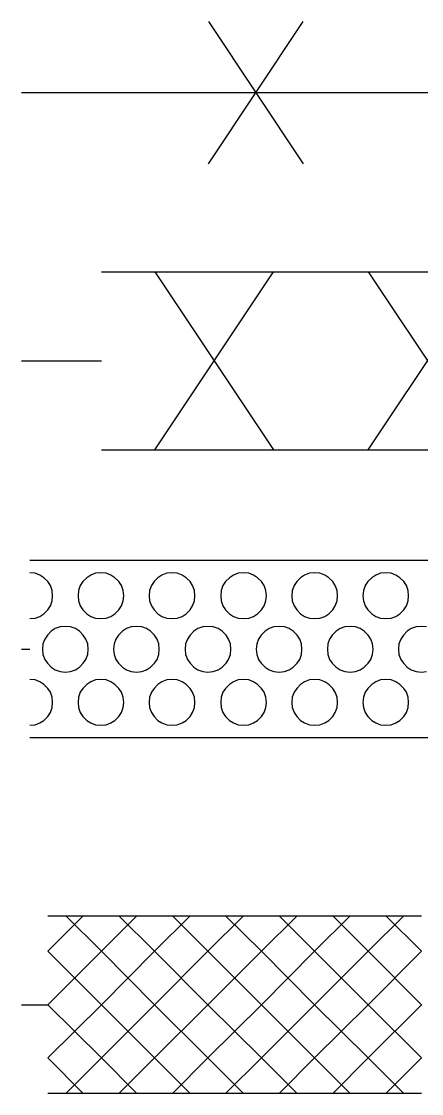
# Model space of a CAD drawing. Header units: inches. Extents: x 47316 to 59086, y 3141 to 11743.
# Drawn here: x 50298.05 to 50309.31, y 8812.53 to 8842.7 of the extents above; entities that cross this region are included whole.
import ezdxf

# ---------------------------------------------------------------- set-up
doc = ezdxf.new("R2010")
doc.units = ezdxf.units.IN
doc.header["$MEASUREMENT"] = 0

msp = doc.modelspace()

# ---------------------------------------------------------------- linework, layer by layer
at = {"color": 0, "lineweight": -2}
for p, q in [((50303.311, 8838.698), (50305.979, 8842.7)), ((50303.311, 8842.7), (50305.979, 8838.698)), ((50298.048, 8840.699), (50304.052, 8840.699)), ((50304.052, 8840.699), (50311.563, 8840.699)), ((50300.297, 8835.659), (50302.298, 8835.659)), ((50301.804, 8830.643), (50305.139, 8835.659)), ((50301.804, 8835.659), (50305.139, 8830.643)), ((50302.298, 8835.659), (50304.299, 8835.659)), ((50304.299, 8835.659), (50306.313, 8835.659)), ((50306.313, 8835.659), (50308.314, 8835.659)), ((50307.807, 8830.643), (50311.143, 8835.659)), ((50307.807, 8835.659), (50311.143, 8830.643)), ((50308.314, 8835.659), (50310.315, 8835.659)), ((50298.048, 8833.151), (50300.297, 8833.151)), ((50300.297, 8830.643), (50302.298, 8830.643)), ((50302.298, 8830.643), (50304.299, 8830.643)), ((50304.299, 8830.643), (50306.313, 8830.643)), ((50306.313, 8830.643), (50308.314, 8830.643)), ((50308.314, 8830.643), (50310.315, 8830.643)), ((50298.283, 8827.543), (50299.284, 8827.543)), ((50299.284, 8827.543), (50300.284, 8827.543)), ((50300.284, 8827.543), (50301.285, 8827.543)), ((50301.285, 8827.543), (50302.285, 8827.543)), ((50302.285, 8827.543), (50303.298, 8827.543)), ((50303.298, 8827.543), (50304.299, 8827.543)), ((50304.299, 8827.543), (50305.3, 8827.543)), ((50305.3, 8827.543), (50306.3, 8827.543)), ((50306.3, 8827.543), (50307.301, 8827.543)), ((50307.301, 8827.543), (50308.301, 8827.543)), ((50308.301, 8827.543), (50309.302, 8827.543)), ((50309.302, 8827.543), (50310.303, 8827.543)), ((50298.431, 8827.172), (50298.283, 8827.184)), ((50298.567, 8827.123), (50298.431, 8827.172)), ((50298.678, 8827.048), (50298.567, 8827.123)), ((50300, 8827.123), (50299.889, 8827.048)), ((50300.136, 8827.172), (50300, 8827.123)), ((50300.284, 8827.184), (50300.136, 8827.172)), ((50300.432, 8827.172), (50300.284, 8827.184)), ((50300.568, 8827.123), (50300.432, 8827.172)), ((50300.679, 8827.048), (50300.568, 8827.123)), ((50302.001, 8827.123), (50301.89, 8827.048)), ((50302.137, 8827.172), (50302.001, 8827.123)), ((50302.285, 8827.184), (50302.137, 8827.172)), ((50302.434, 8827.172), (50302.285, 8827.184)), ((50302.57, 8827.123), (50302.434, 8827.172)), ((50302.681, 8827.048), (50302.57, 8827.123)), ((50304.015, 8827.123), (50303.904, 8827.048)), ((50304.151, 8827.172), (50304.015, 8827.123)), ((50304.299, 8827.184), (50304.151, 8827.172)), ((50304.447, 8827.172), (50304.299, 8827.184)), ((50304.583, 8827.123), (50304.447, 8827.172)), ((50304.694, 8827.048), (50304.583, 8827.123)), ((50306.016, 8827.123), (50305.905, 8827.048)), ((50306.152, 8827.172), (50306.016, 8827.123)), ((50306.3, 8827.184), (50306.152, 8827.172)), ((50306.448, 8827.172), (50306.3, 8827.184)), ((50306.584, 8827.123), (50306.448, 8827.172)), ((50306.696, 8827.048), (50306.584, 8827.123)), ((50308.017, 8827.123), (50307.906, 8827.048)), ((50308.153, 8827.172), (50308.017, 8827.123)), ((50308.301, 8827.184), (50308.153, 8827.172)), ((50308.45, 8827.172), (50308.301, 8827.184)), ((50308.586, 8827.123), (50308.45, 8827.172)), ((50308.697, 8827.048), (50308.586, 8827.123)), ((50298.789, 8826.937), (50298.678, 8827.048)), ((50298.864, 8826.826), (50298.789, 8826.937)), ((50298.913, 8826.69), (50298.864, 8826.826)), ((50299.704, 8826.826), (50299.654, 8826.69)), ((50299.778, 8826.937), (50299.704, 8826.826)), ((50299.889, 8827.048), (50299.778, 8826.937)), ((50300.791, 8826.937), (50300.679, 8827.048)), ((50300.865, 8826.826), (50300.791, 8826.937)), ((50300.914, 8826.69), (50300.865, 8826.826)), ((50301.705, 8826.826), (50301.655, 8826.69)), ((50301.779, 8826.937), (50301.705, 8826.826)), ((50301.89, 8827.048), (50301.779, 8826.937)), ((50302.792, 8826.937), (50302.681, 8827.048)), ((50302.866, 8826.826), (50302.792, 8826.937)), ((50302.915, 8826.69), (50302.866, 8826.826)), ((50303.718, 8826.826), (50303.669, 8826.69)), ((50303.793, 8826.937), (50303.718, 8826.826)), ((50303.904, 8827.048), (50303.793, 8826.937)), ((50304.805, 8826.937), (50304.694, 8827.048)), ((50304.88, 8826.826), (50304.805, 8826.937)), ((50304.929, 8826.69), (50304.88, 8826.826)), ((50305.72, 8826.826), (50305.67, 8826.69)), ((50305.794, 8826.937), (50305.72, 8826.826)), ((50305.905, 8827.048), (50305.794, 8826.937)), ((50306.807, 8826.937), (50306.696, 8827.048)), ((50306.881, 8826.826), (50306.807, 8826.937)), ((50306.93, 8826.69), (50306.881, 8826.826)), ((50307.721, 8826.826), (50307.671, 8826.69)), ((50307.795, 8826.937), (50307.721, 8826.826)), ((50307.906, 8827.048), (50307.795, 8826.937)), ((50308.808, 8826.937), (50308.697, 8827.048)), ((50308.882, 8826.826), (50308.808, 8826.937)), ((50308.931, 8826.69), (50308.882, 8826.826)), ((50298.925, 8826.542), (50298.913, 8826.69)), ((50298.913, 8826.394), (50298.925, 8826.542)), ((50299.654, 8826.69), (50299.642, 8826.542)), ((50299.642, 8826.542), (50299.654, 8826.394)), ((50300.927, 8826.542), (50300.914, 8826.69)), ((50300.914, 8826.394), (50300.927, 8826.542)), ((50301.655, 8826.69), (50301.643, 8826.542)), ((50301.643, 8826.542), (50301.655, 8826.394)), ((50302.928, 8826.542), (50302.915, 8826.69)), ((50302.915, 8826.394), (50302.928, 8826.542)), ((50303.669, 8826.69), (50303.657, 8826.542)), ((50303.657, 8826.542), (50303.669, 8826.394)), ((50304.941, 8826.542), (50304.929, 8826.69)), ((50304.929, 8826.394), (50304.941, 8826.542)), ((50305.67, 8826.69), (50305.658, 8826.542)), ((50305.658, 8826.542), (50305.67, 8826.394)), ((50306.943, 8826.542), (50306.93, 8826.69)), ((50306.93, 8826.394), (50306.943, 8826.542)), ((50307.671, 8826.69), (50307.659, 8826.542)), ((50307.659, 8826.542), (50307.671, 8826.394)), ((50308.944, 8826.542), (50308.931, 8826.69)), ((50308.931, 8826.394), (50308.944, 8826.542)), ((50298.789, 8826.147), (50298.864, 8826.258)), ((50298.864, 8826.258), (50298.913, 8826.394)), ((50299.654, 8826.394), (50299.704, 8826.258)), ((50299.704, 8826.258), (50299.778, 8826.147)), ((50300.791, 8826.147), (50300.865, 8826.258)), ((50300.865, 8826.258), (50300.914, 8826.394)), ((50301.655, 8826.394), (50301.705, 8826.258)), ((50301.705, 8826.258), (50301.779, 8826.147)), ((50302.792, 8826.147), (50302.866, 8826.258)), ((50302.866, 8826.258), (50302.915, 8826.394)), ((50303.669, 8826.394), (50303.718, 8826.258)), ((50303.718, 8826.258), (50303.793, 8826.147)), ((50304.805, 8826.147), (50304.88, 8826.258)), ((50304.88, 8826.258), (50304.929, 8826.394)), ((50305.67, 8826.394), (50305.72, 8826.258)), ((50305.72, 8826.258), (50305.794, 8826.147)), ((50306.807, 8826.147), (50306.881, 8826.258)), ((50306.881, 8826.258), (50306.93, 8826.394)), ((50307.671, 8826.394), (50307.721, 8826.258)), ((50307.721, 8826.258), (50307.795, 8826.147)), ((50308.808, 8826.147), (50308.882, 8826.258)), ((50308.882, 8826.258), (50308.931, 8826.394)), ((50298.283, 8825.9), (50298.431, 8825.912)), ((50298.431, 8825.912), (50298.567, 8825.961)), ((50298.567, 8825.961), (50298.678, 8826.035)), ((50298.678, 8826.035), (50298.789, 8826.147)), ((50299.778, 8826.147), (50299.889, 8826.035)), ((50299.889, 8826.035), (50300, 8825.961)), ((50300, 8825.961), (50300.136, 8825.912)), ((50300.136, 8825.912), (50300.284, 8825.9)), ((50300.284, 8825.9), (50300.432, 8825.912)), ((50300.432, 8825.912), (50300.568, 8825.961)), ((50300.568, 8825.961), (50300.679, 8826.035)), ((50300.679, 8826.035), (50300.791, 8826.147)), ((50301.779, 8826.147), (50301.89, 8826.035)), ((50301.89, 8826.035), (50302.001, 8825.961)), ((50302.001, 8825.961), (50302.137, 8825.912)), ((50302.137, 8825.912), (50302.285, 8825.9)), ((50302.285, 8825.9), (50302.434, 8825.912)), ((50302.434, 8825.912), (50302.57, 8825.961)), ((50302.57, 8825.961), (50302.681, 8826.035)), ((50302.681, 8826.035), (50302.792, 8826.147)), ((50303.793, 8826.147), (50303.904, 8826.035)), ((50303.904, 8826.035), (50304.015, 8825.961)), ((50304.015, 8825.961), (50304.151, 8825.912)), ((50304.151, 8825.912), (50304.299, 8825.9)), ((50304.299, 8825.9), (50304.447, 8825.912)), ((50304.447, 8825.912), (50304.583, 8825.961)), ((50304.583, 8825.961), (50304.694, 8826.035)), ((50304.694, 8826.035), (50304.805, 8826.147)), ((50305.794, 8826.147), (50305.905, 8826.035)), ((50305.905, 8826.035), (50306.016, 8825.961)), ((50306.016, 8825.961), (50306.152, 8825.912)), ((50306.152, 8825.912), (50306.3, 8825.9)), ((50306.3, 8825.9), (50306.448, 8825.912)), ((50306.448, 8825.912), (50306.584, 8825.961)), ((50306.584, 8825.961), (50306.696, 8826.035)), ((50306.696, 8826.035), (50306.807, 8826.147)), ((50307.795, 8826.147), (50307.906, 8826.035)), ((50307.906, 8826.035), (50308.017, 8825.961)), ((50308.017, 8825.961), (50308.153, 8825.912)), ((50308.153, 8825.912), (50308.301, 8825.9)), ((50308.301, 8825.9), (50308.45, 8825.912)), ((50308.45, 8825.912), (50308.586, 8825.961)), ((50308.586, 8825.961), (50308.697, 8826.035)), ((50308.697, 8826.035), (50308.808, 8826.147)), ((50298.999, 8825.615), (50298.888, 8825.541)), ((50299.135, 8825.665), (50298.999, 8825.615)), ((50299.284, 8825.677), (50299.135, 8825.665)), ((50299.432, 8825.665), (50299.284, 8825.677)), ((50299.568, 8825.615), (50299.432, 8825.665)), ((50299.679, 8825.541), (50299.568, 8825.615)), ((50301.001, 8825.615), (50300.89, 8825.541)), ((50301.137, 8825.665), (50301.001, 8825.615)), ((50301.285, 8825.677), (50301.137, 8825.665)), ((50301.433, 8825.665), (50301.285, 8825.677)), ((50301.569, 8825.615), (50301.433, 8825.665)), ((50301.68, 8825.541), (50301.569, 8825.615)), ((50303.014, 8825.615), (50302.903, 8825.541)), ((50303.15, 8825.665), (50303.014, 8825.615)), ((50303.298, 8825.677), (50303.15, 8825.665)), ((50303.447, 8825.665), (50303.298, 8825.677)), ((50303.583, 8825.615), (50303.447, 8825.665)), ((50303.694, 8825.541), (50303.583, 8825.615)), ((50305.016, 8825.615), (50304.904, 8825.541)), ((50305.151, 8825.665), (50305.016, 8825.615)), ((50305.3, 8825.677), (50305.151, 8825.665)), ((50305.448, 8825.665), (50305.3, 8825.677)), ((50305.584, 8825.615), (50305.448, 8825.665)), ((50305.695, 8825.541), (50305.584, 8825.615)), ((50307.017, 8825.615), (50306.906, 8825.541)), ((50307.153, 8825.665), (50307.017, 8825.615)), ((50307.301, 8825.677), (50307.153, 8825.665)), ((50307.449, 8825.665), (50307.301, 8825.677)), ((50307.585, 8825.615), (50307.449, 8825.665)), ((50307.696, 8825.541), (50307.585, 8825.615)), ((50309.018, 8825.615), (50308.907, 8825.541)), ((50309.154, 8825.665), (50309.018, 8825.615)), ((50309.302, 8825.677), (50309.154, 8825.665)), ((50309.45, 8825.665), (50309.302, 8825.677)), ((50298.703, 8825.319), (50298.654, 8825.183)), ((50298.777, 8825.43), (50298.703, 8825.319)), ((50298.888, 8825.541), (50298.777, 8825.43)), ((50299.79, 8825.43), (50299.679, 8825.541)), ((50299.864, 8825.319), (50299.79, 8825.43)), ((50299.914, 8825.183), (50299.864, 8825.319)), ((50300.704, 8825.319), (50300.655, 8825.183)), ((50300.778, 8825.43), (50300.704, 8825.319)), ((50300.89, 8825.541), (50300.778, 8825.43)), ((50301.791, 8825.43), (50301.68, 8825.541)), ((50301.865, 8825.319), (50301.791, 8825.43)), ((50301.915, 8825.183), (50301.865, 8825.319)), ((50302.718, 8825.319), (50302.668, 8825.183)), ((50302.792, 8825.43), (50302.718, 8825.319)), ((50302.903, 8825.541), (50302.792, 8825.43)), ((50303.805, 8825.43), (50303.694, 8825.541)), ((50303.879, 8825.319), (50303.805, 8825.43)), ((50303.928, 8825.183), (50303.879, 8825.319)), ((50304.719, 8825.319), (50304.67, 8825.183)), ((50304.793, 8825.43), (50304.719, 8825.319)), ((50304.904, 8825.541), (50304.793, 8825.43)), ((50305.806, 8825.43), (50305.695, 8825.541)), ((50305.88, 8825.319), (50305.806, 8825.43)), ((50305.93, 8825.183), (50305.88, 8825.319)), ((50306.72, 8825.319), (50306.671, 8825.183)), ((50306.794, 8825.43), (50306.72, 8825.319)), ((50306.906, 8825.541), (50306.794, 8825.43)), ((50307.807, 8825.43), (50307.696, 8825.541)), ((50307.881, 8825.319), (50307.807, 8825.43)), ((50307.931, 8825.183), (50307.881, 8825.319)), ((50308.721, 8825.319), (50308.672, 8825.183)), ((50308.796, 8825.43), (50308.721, 8825.319)), ((50308.907, 8825.541), (50308.796, 8825.43)), ((50298.048, 8825.035), (50298.283, 8825.035)), ((50298.654, 8825.183), (50298.641, 8825.035)), ((50298.641, 8825.035), (50298.654, 8824.887)), ((50299.926, 8825.035), (50299.914, 8825.183)), ((50299.914, 8824.887), (50299.926, 8825.035)), ((50300.655, 8825.183), (50300.642, 8825.035)), ((50300.642, 8825.035), (50300.655, 8824.887)), ((50301.927, 8825.035), (50301.915, 8825.183)), ((50301.915, 8824.887), (50301.927, 8825.035)), ((50302.668, 8825.183), (50302.656, 8825.035)), ((50302.656, 8825.035), (50302.668, 8824.887)), ((50303.941, 8825.035), (50303.928, 8825.183)), ((50303.928, 8824.887), (50303.941, 8825.035)), ((50304.67, 8825.183), (50304.657, 8825.035)), ((50304.657, 8825.035), (50304.67, 8824.887)), ((50305.942, 8825.035), (50305.93, 8825.183)), ((50305.93, 8824.887), (50305.942, 8825.035)), ((50306.671, 8825.183), (50306.658, 8825.035)), ((50306.658, 8825.035), (50306.671, 8824.887)), ((50307.943, 8825.035), (50307.931, 8825.183)), ((50307.931, 8824.887), (50307.943, 8825.035)), ((50308.672, 8825.183), (50308.66, 8825.035)), ((50308.66, 8825.035), (50308.672, 8824.887)), ((50298.654, 8824.887), (50298.703, 8824.751)), ((50298.703, 8824.751), (50298.777, 8824.64)), ((50299.79, 8824.64), (50299.864, 8824.751)), ((50299.864, 8824.751), (50299.914, 8824.887)), ((50300.655, 8824.887), (50300.704, 8824.751)), ((50300.704, 8824.751), (50300.778, 8824.64)), ((50301.791, 8824.64), (50301.865, 8824.751)), ((50301.865, 8824.751), (50301.915, 8824.887)), ((50302.668, 8824.887), (50302.718, 8824.751)), ((50302.718, 8824.751), (50302.792, 8824.64)), ((50303.805, 8824.64), (50303.879, 8824.751)), ((50303.879, 8824.751), (50303.928, 8824.887)), ((50304.67, 8824.887), (50304.719, 8824.751)), ((50304.719, 8824.751), (50304.793, 8824.64)), ((50305.806, 8824.64), (50305.88, 8824.751)), ((50305.88, 8824.751), (50305.93, 8824.887)), ((50306.671, 8824.887), (50306.72, 8824.751)), ((50306.72, 8824.751), (50306.794, 8824.64)), ((50307.807, 8824.64), (50307.881, 8824.751)), ((50307.881, 8824.751), (50307.931, 8824.887)), ((50308.672, 8824.887), (50308.721, 8824.751)), ((50308.721, 8824.751), (50308.796, 8824.64)), ((50298.777, 8824.64), (50298.888, 8824.528)), ((50298.888, 8824.528), (50298.999, 8824.454)), ((50298.999, 8824.454), (50299.135, 8824.405)), ((50299.135, 8824.405), (50299.284, 8824.393)), ((50299.284, 8824.393), (50299.432, 8824.405)), ((50299.432, 8824.405), (50299.568, 8824.454)), ((50299.568, 8824.454), (50299.679, 8824.528)), ((50299.679, 8824.528), (50299.79, 8824.64)), ((50300.778, 8824.64), (50300.89, 8824.528)), ((50300.89, 8824.528), (50301.001, 8824.454)), ((50301.001, 8824.454), (50301.137, 8824.405)), ((50301.137, 8824.405), (50301.285, 8824.393)), ((50301.285, 8824.393), (50301.433, 8824.405)), ((50301.433, 8824.405), (50301.569, 8824.454)), ((50301.569, 8824.454), (50301.68, 8824.528)), ((50301.68, 8824.528), (50301.791, 8824.64)), ((50302.792, 8824.64), (50302.903, 8824.528)), ((50302.903, 8824.528), (50303.014, 8824.454)), ((50303.014, 8824.454), (50303.15, 8824.405)), ((50303.15, 8824.405), (50303.298, 8824.393)), ((50303.298, 8824.393), (50303.447, 8824.405)), ((50303.447, 8824.405), (50303.583, 8824.454)), ((50303.583, 8824.454), (50303.694, 8824.528)), ((50303.694, 8824.528), (50303.805, 8824.64)), ((50304.793, 8824.64), (50304.904, 8824.528)), ((50304.904, 8824.528), (50305.016, 8824.454)), ((50305.016, 8824.454), (50305.151, 8824.405)), ((50305.151, 8824.405), (50305.3, 8824.393)), ((50305.3, 8824.393), (50305.448, 8824.405)), ((50305.448, 8824.405), (50305.584, 8824.454)), ((50305.584, 8824.454), (50305.695, 8824.528)), ((50305.695, 8824.528), (50305.806, 8824.64)), ((50306.794, 8824.64), (50306.906, 8824.528)), ((50306.906, 8824.528), (50307.017, 8824.454)), ((50307.017, 8824.454), (50307.153, 8824.405)), ((50307.153, 8824.405), (50307.301, 8824.393)), ((50307.301, 8824.393), (50307.449, 8824.405)), ((50307.449, 8824.405), (50307.585, 8824.454)), ((50307.585, 8824.454), (50307.696, 8824.528)), ((50307.696, 8824.528), (50307.807, 8824.64)), ((50308.796, 8824.64), (50308.907, 8824.528)), ((50308.907, 8824.528), (50309.018, 8824.454)), ((50309.018, 8824.454), (50309.154, 8824.405)), ((50309.154, 8824.405), (50309.302, 8824.393)), ((50309.302, 8824.393), (50309.45, 8824.405)), ((50298.431, 8824.17), (50298.283, 8824.182)), ((50298.567, 8824.121), (50298.431, 8824.17)), ((50298.678, 8824.047), (50298.567, 8824.121)), ((50300, 8824.121), (50299.889, 8824.047)), ((50300.136, 8824.17), (50300, 8824.121)), ((50300.284, 8824.182), (50300.136, 8824.17)), ((50300.432, 8824.17), (50300.284, 8824.182)), ((50300.568, 8824.121), (50300.432, 8824.17)), ((50300.679, 8824.047), (50300.568, 8824.121)), ((50302.001, 8824.121), (50301.89, 8824.047)), ((50302.137, 8824.17), (50302.001, 8824.121)), ((50302.285, 8824.182), (50302.137, 8824.17)), ((50302.434, 8824.17), (50302.285, 8824.182)), ((50302.57, 8824.121), (50302.434, 8824.17)), ((50302.681, 8824.047), (50302.57, 8824.121)), ((50304.015, 8824.121), (50303.904, 8824.047)), ((50304.151, 8824.17), (50304.015, 8824.121)), ((50304.299, 8824.182), (50304.151, 8824.17)), ((50304.447, 8824.17), (50304.299, 8824.182)), ((50304.583, 8824.121), (50304.447, 8824.17)), ((50304.694, 8824.047), (50304.583, 8824.121)), ((50306.016, 8824.121), (50305.905, 8824.047)), ((50306.152, 8824.17), (50306.016, 8824.121)), ((50306.3, 8824.182), (50306.152, 8824.17)), ((50306.448, 8824.17), (50306.3, 8824.182)), ((50306.584, 8824.121), (50306.448, 8824.17)), ((50306.696, 8824.047), (50306.584, 8824.121)), ((50308.017, 8824.121), (50307.906, 8824.047)), ((50308.153, 8824.17), (50308.017, 8824.121)), ((50308.301, 8824.182), (50308.153, 8824.17)), ((50308.45, 8824.17), (50308.301, 8824.182)), ((50308.586, 8824.121), (50308.45, 8824.17)), ((50308.697, 8824.047), (50308.586, 8824.121)), ((50298.789, 8823.935), (50298.678, 8824.047)), ((50298.864, 8823.824), (50298.789, 8823.935)), ((50298.913, 8823.688), (50298.864, 8823.824)), ((50299.704, 8823.824), (50299.654, 8823.688)), ((50299.778, 8823.935), (50299.704, 8823.824)), ((50299.889, 8824.047), (50299.778, 8823.935)), ((50300.791, 8823.935), (50300.679, 8824.047)), ((50300.865, 8823.824), (50300.791, 8823.935)), ((50300.914, 8823.688), (50300.865, 8823.824)), ((50301.705, 8823.824), (50301.655, 8823.688)), ((50301.779, 8823.935), (50301.705, 8823.824)), ((50301.89, 8824.047), (50301.779, 8823.935)), ((50302.792, 8823.935), (50302.681, 8824.047)), ((50302.866, 8823.824), (50302.792, 8823.935)), ((50302.915, 8823.688), (50302.866, 8823.824)), ((50303.718, 8823.824), (50303.669, 8823.688)), ((50303.793, 8823.935), (50303.718, 8823.824)), ((50303.904, 8824.047), (50303.793, 8823.935)), ((50304.805, 8823.935), (50304.694, 8824.047)), ((50304.88, 8823.824), (50304.805, 8823.935)), ((50304.929, 8823.688), (50304.88, 8823.824)), ((50305.72, 8823.824), (50305.67, 8823.688)), ((50305.794, 8823.935), (50305.72, 8823.824)), ((50305.905, 8824.047), (50305.794, 8823.935)), ((50306.807, 8823.935), (50306.696, 8824.047)), ((50306.881, 8823.824), (50306.807, 8823.935)), ((50306.93, 8823.688), (50306.881, 8823.824)), ((50307.721, 8823.824), (50307.671, 8823.688)), ((50307.795, 8823.935), (50307.721, 8823.824)), ((50307.906, 8824.047), (50307.795, 8823.935)), ((50308.808, 8823.935), (50308.697, 8824.047)), ((50308.882, 8823.824), (50308.808, 8823.935)), ((50308.931, 8823.688), (50308.882, 8823.824)), ((50298.925, 8823.54), (50298.913, 8823.688)), ((50298.913, 8823.392), (50298.925, 8823.54)), ((50299.654, 8823.688), (50299.642, 8823.54)), ((50299.642, 8823.54), (50299.654, 8823.392)), ((50300.927, 8823.54), (50300.914, 8823.688)), ((50300.914, 8823.392), (50300.927, 8823.54)), ((50301.655, 8823.688), (50301.643, 8823.54)), ((50301.643, 8823.54), (50301.655, 8823.392)), ((50302.928, 8823.54), (50302.915, 8823.688)), ((50302.915, 8823.392), (50302.928, 8823.54)), ((50303.669, 8823.688), (50303.657, 8823.54)), ((50303.657, 8823.54), (50303.669, 8823.392)), ((50304.941, 8823.54), (50304.929, 8823.688)), ((50304.929, 8823.392), (50304.941, 8823.54)), ((50305.67, 8823.688), (50305.658, 8823.54)), ((50305.658, 8823.54), (50305.67, 8823.392)), ((50306.943, 8823.54), (50306.93, 8823.688)), ((50306.93, 8823.392), (50306.943, 8823.54)), ((50307.671, 8823.688), (50307.659, 8823.54)), ((50307.659, 8823.54), (50307.671, 8823.392)), ((50308.944, 8823.54), (50308.931, 8823.688)), ((50308.931, 8823.392), (50308.944, 8823.54)), ((50298.789, 8823.145), (50298.864, 8823.256)), ((50298.864, 8823.256), (50298.913, 8823.392)), ((50299.654, 8823.392), (50299.704, 8823.256)), ((50299.704, 8823.256), (50299.778, 8823.145)), ((50300.791, 8823.145), (50300.865, 8823.256)), ((50300.865, 8823.256), (50300.914, 8823.392)), ((50301.655, 8823.392), (50301.705, 8823.256)), ((50301.705, 8823.256), (50301.779, 8823.145)), ((50302.792, 8823.145), (50302.866, 8823.256)), ((50302.866, 8823.256), (50302.915, 8823.392)), ((50303.669, 8823.392), (50303.718, 8823.256)), ((50303.718, 8823.256), (50303.793, 8823.145)), ((50304.805, 8823.145), (50304.88, 8823.256)), ((50304.88, 8823.256), (50304.929, 8823.392)), ((50305.67, 8823.392), (50305.72, 8823.256)), ((50305.72, 8823.256), (50305.794, 8823.145)), ((50306.807, 8823.145), (50306.881, 8823.256)), ((50306.881, 8823.256), (50306.93, 8823.392)), ((50307.671, 8823.392), (50307.721, 8823.256)), ((50307.721, 8823.256), (50307.795, 8823.145)), ((50308.808, 8823.145), (50308.882, 8823.256)), ((50308.882, 8823.256), (50308.931, 8823.392)), ((50298.283, 8822.898), (50298.431, 8822.91)), ((50298.431, 8822.91), (50298.567, 8822.96)), ((50298.567, 8822.96), (50298.678, 8823.034)), ((50298.678, 8823.034), (50298.789, 8823.145)), ((50299.778, 8823.145), (50299.889, 8823.034)), ((50299.889, 8823.034), (50300, 8822.96)), ((50300, 8822.96), (50300.136, 8822.91)), ((50300.136, 8822.91), (50300.284, 8822.898)), ((50300.284, 8822.898), (50300.432, 8822.91)), ((50300.432, 8822.91), (50300.568, 8822.96)), ((50300.568, 8822.96), (50300.679, 8823.034)), ((50300.679, 8823.034), (50300.791, 8823.145)), ((50301.779, 8823.145), (50301.89, 8823.034)), ((50301.89, 8823.034), (50302.001, 8822.96)), ((50302.001, 8822.96), (50302.137, 8822.91)), ((50302.137, 8822.91), (50302.285, 8822.898)), ((50302.285, 8822.898), (50302.434, 8822.91)), ((50302.434, 8822.91), (50302.57, 8822.96)), ((50302.57, 8822.96), (50302.681, 8823.034)), ((50302.681, 8823.034), (50302.792, 8823.145)), ((50303.793, 8823.145), (50303.904, 8823.034)), ((50303.904, 8823.034), (50304.015, 8822.96)), ((50304.015, 8822.96), (50304.151, 8822.91)), ((50304.151, 8822.91), (50304.299, 8822.898)), ((50304.299, 8822.898), (50304.447, 8822.91)), ((50304.447, 8822.91), (50304.583, 8822.96)), ((50304.583, 8822.96), (50304.694, 8823.034)), ((50304.694, 8823.034), (50304.805, 8823.145)), ((50305.794, 8823.145), (50305.905, 8823.034)), ((50305.905, 8823.034), (50306.016, 8822.96)), ((50306.016, 8822.96), (50306.152, 8822.91)), ((50306.152, 8822.91), (50306.3, 8822.898)), ((50306.3, 8822.898), (50306.448, 8822.91)), ((50306.448, 8822.91), (50306.584, 8822.96)), ((50306.584, 8822.96), (50306.696, 8823.034)), ((50306.696, 8823.034), (50306.807, 8823.145)), ((50307.795, 8823.145), (50307.906, 8823.034)), ((50307.906, 8823.034), (50308.017, 8822.96)), ((50308.017, 8822.96), (50308.153, 8822.91)), ((50308.153, 8822.91), (50308.301, 8822.898)), ((50308.301, 8822.898), (50308.45, 8822.91)), ((50308.45, 8822.91), (50308.586, 8822.96)), ((50308.586, 8822.96), (50308.697, 8823.034)), ((50308.697, 8823.034), (50308.808, 8823.145)), ((50299.284, 8822.54), (50298.283, 8822.54)), ((50300.284, 8822.54), (50299.284, 8822.54)), ((50301.285, 8822.54), (50300.284, 8822.54)), ((50302.285, 8822.54), (50301.285, 8822.54)), ((50303.298, 8822.54), (50302.285, 8822.54)), ((50304.299, 8822.54), (50303.298, 8822.54)), ((50305.3, 8822.54), (50304.299, 8822.54)), ((50306.3, 8822.54), (50305.3, 8822.54)), ((50307.301, 8822.54), (50306.3, 8822.54)), ((50308.301, 8822.54), (50307.301, 8822.54)), ((50309.302, 8822.54), (50308.301, 8822.54)), ((50310.303, 8822.54), (50309.302, 8822.54)), ((50298.789, 8817.536), (50300.297, 8817.536)), ((50299.79, 8817.536), (50298.789, 8816.536)), ((50300.297, 8816.536), (50299.296, 8817.536)), ((50300.297, 8817.536), (50301.791, 8817.536)), ((50301.297, 8817.536), (50300.297, 8816.536)), ((50301.791, 8816.536), (50300.791, 8817.536)), ((50301.791, 8817.536), (50303.298, 8817.536)), ((50302.792, 8817.536), (50301.791, 8816.536)), ((50303.298, 8816.536), (50302.298, 8817.536)), ((50303.298, 8817.536), (50304.805, 8817.536)), ((50304.299, 8817.536), (50303.298, 8816.536)), ((50304.805, 8816.536), (50303.793, 8817.536)), ((50304.805, 8817.536), (50306.3, 8817.536)), ((50305.806, 8817.536), (50304.805, 8816.536)), ((50306.3, 8816.536), (50305.3, 8817.536)), ((50306.3, 8817.536), (50307.807, 8817.536)), ((50307.301, 8817.536), (50306.3, 8816.536)), ((50307.807, 8816.536), (50306.807, 8817.536)), ((50307.807, 8817.536), (50309.302, 8817.536)), ((50308.808, 8817.536), (50307.807, 8816.536)), ((50309.302, 8816.536), (50308.301, 8817.536)), ((50298.789, 8815.029), (50300.297, 8816.536)), ((50298.789, 8816.536), (50300.297, 8815.029)), ((50300.297, 8815.029), (50301.791, 8816.536)), ((50300.297, 8816.536), (50301.791, 8815.029)), ((50301.791, 8815.029), (50303.298, 8816.536)), ((50301.791, 8816.536), (50303.298, 8815.029)), ((50303.298, 8815.029), (50304.805, 8816.536)), ((50303.298, 8816.536), (50304.805, 8815.029)), ((50304.805, 8815.029), (50306.3, 8816.536)), ((50304.805, 8816.536), (50306.3, 8815.029)), ((50306.3, 8815.029), (50307.807, 8816.536)), ((50306.3, 8816.536), (50307.807, 8815.029)), ((50307.807, 8815.029), (50309.302, 8816.536)), ((50307.807, 8816.536), (50309.302, 8815.029)), ((50298.048, 8815.029), (50298.789, 8815.029)), ((50300.297, 8813.534), (50298.789, 8815.029)), ((50300.297, 8815.029), (50298.789, 8813.534)), ((50301.791, 8813.534), (50300.297, 8815.029)), ((50301.791, 8815.029), (50300.297, 8813.534)), ((50303.298, 8813.534), (50301.791, 8815.029)), ((50303.298, 8815.029), (50301.791, 8813.534)), ((50304.805, 8813.534), (50303.298, 8815.029)), ((50304.805, 8815.029), (50303.298, 8813.534)), ((50306.3, 8813.534), (50304.805, 8815.029)), ((50306.3, 8815.029), (50304.805, 8813.534)), ((50307.807, 8813.534), (50306.3, 8815.029)), ((50307.807, 8815.029), (50306.3, 8813.534)), ((50309.302, 8813.534), (50307.807, 8815.029)), ((50309.302, 8815.029), (50307.807, 8813.534)), ((50309.302, 8815.029), (50309.314, 8815.029)), ((50298.789, 8813.534), (50299.79, 8812.533)), ((50299.296, 8812.533), (50300.297, 8813.534)), ((50300.297, 8813.534), (50301.297, 8812.533)), ((50300.791, 8812.533), (50301.791, 8813.534)), ((50301.791, 8813.534), (50302.792, 8812.533)), ((50302.298, 8812.533), (50303.298, 8813.534)), ((50303.298, 8813.534), (50304.299, 8812.533)), ((50303.793, 8812.533), (50304.805, 8813.534)), ((50304.805, 8813.534), (50305.806, 8812.533)), ((50305.3, 8812.533), (50306.3, 8813.534)), ((50306.3, 8813.534), (50307.301, 8812.533)), ((50306.807, 8812.533), (50307.807, 8813.534)), ((50307.807, 8813.534), (50308.808, 8812.533)), ((50308.301, 8812.533), (50309.302, 8813.534)), ((50300.297, 8812.533), (50298.789, 8812.533)), ((50301.791, 8812.533), (50300.297, 8812.533)), ((50303.298, 8812.533), (50301.791, 8812.533)), ((50304.805, 8812.533), (50303.298, 8812.533)), ((50306.3, 8812.533), (50304.805, 8812.533)), ((50307.807, 8812.533), (50306.3, 8812.533)), ((50309.302, 8812.533), (50307.807, 8812.533))]:
    msp.add_line(p, q, dxfattribs=at)

doc.saveas('drawing.dxf')
